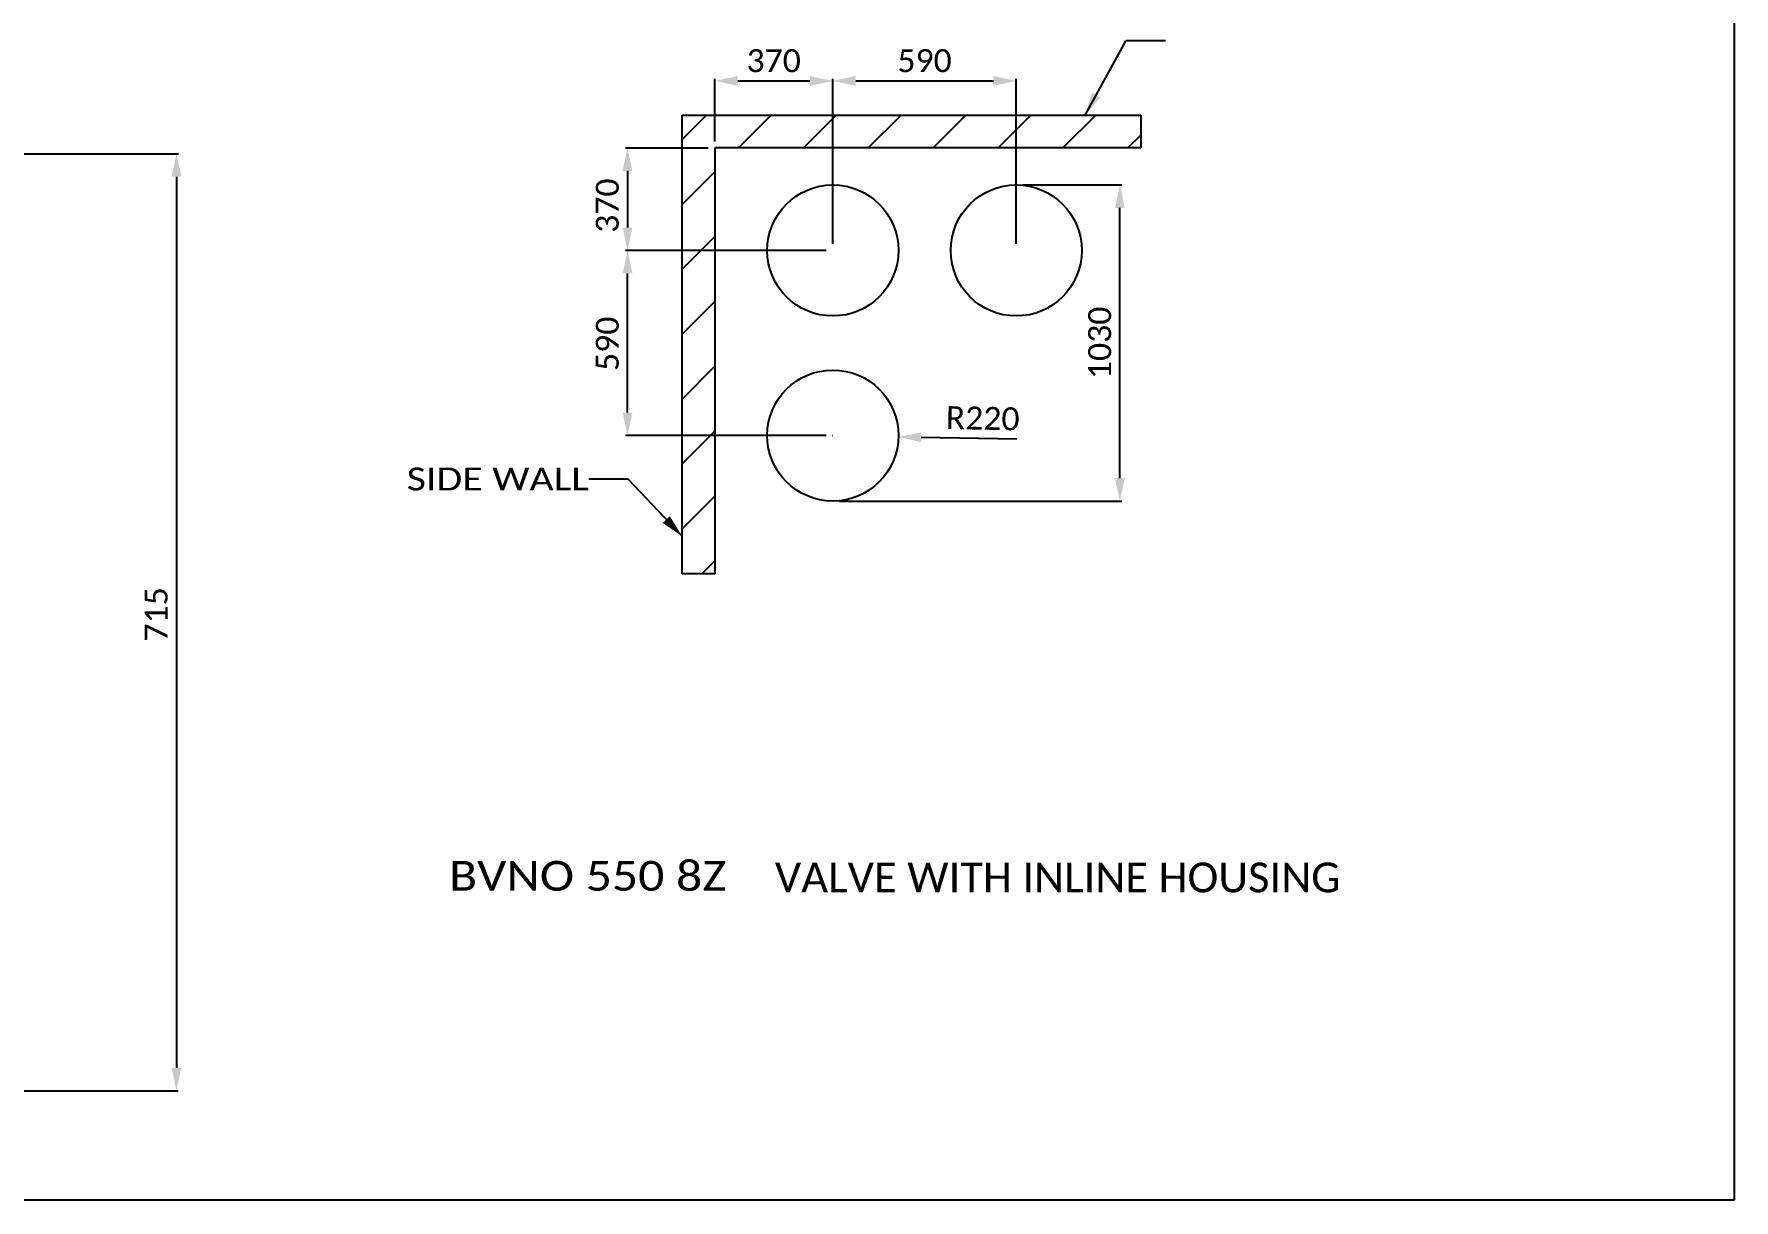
# Model space of a CAD drawing. Header units: millimetres. Extents: x 242 to 4341, y -255 to 3233.
# Drawn here: x 3044 to 4341, y -255 to 635 of the extents above; entities that cross this region are included whole.
import ezdxf
from ezdxf.enums import TextEntityAlignment as Align

# ---------------------------------------------------------------- set-up
doc = ezdxf.new("R2010")
doc.units = ezdxf.units.MM
doc.header["$LTSCALE"] = 115.5
doc.header["$PDMODE"] = 3
doc.header["$PDSIZE"] = 8
doc.layers.get('0').update_dxf_attribs({"linetype": 'CONTINUOUS'})
doc.layers.get('Defpoints').update_dxf_attribs({"linetype": 'CONTINUOUS'})
doc.styles.get("Standard").update_dxf_attribs({"font": 'calibri.ttf'})
doc.dimstyles.new('DIMSTYLE_2', dxfattribs={"dimtxt": 17.5, "dimasz": 17.5, "dimexe": 1.5, "dimexo": 1, "dimgap": 0.875, "dimtad": 1, "dimdsep": 46, "dimtxsty": 'Standard', "dimblk": '_FILLED', "dimblk1": '_FILLED', "dimblk2": '_FILLED', "dimcen": 0.09, "dimazin": 2, "dimtp": 0.01, "dimtm": 0.01, "dimtfac": 1, "dimtofl": 0, "dimtmove": 0, "dimatfit": 3, "dimldrblk": '_FILLED', "dimfxl": 1, "dimtolj": 1, "dimarcsym": 0})
doc.dimstyles.new('DIMSTYLE_4', dxfattribs={"dimtxt": 17.5, "dimasz": 17.5, "dimexe": 1.5, "dimexo": 1, "dimgap": 0.875, "dimtad": 1, "dimlfac": 0.2, "dimdsep": 46, "dimtxsty": 'Standard', "dimblk": '_FILLED', "dimblk1": '_FILLED', "dimblk2": '_FILLED', "dimcen": 0.09, "dimazin": 2, "dimtp": 0.01, "dimtm": 0.01, "dimtfac": 1, "dimtofl": 0, "dimtmove": 0, "dimatfit": 3, "dimldrblk": '_FILLED', "dimfxl": 1, "dimtolj": 1, "dimarcsym": 0})
doc.dimstyles.new('DIMSTYLE_5', dxfattribs={"dimtxt": 17.5, "dimasz": 17.5, "dimexe": 1.5, "dimexo": 1, "dimgap": 0.875, "dimtad": 1, "dimlfac": 0.2, "dimdsep": 46, "dimtxsty": 'Standard', "dimblk": '_FILLED', "dimblk1": '_FILLED', "dimblk2": '_FILLED', "dimcen": 0.09, "dimazin": 2, "dimtp": 0.01, "dimtm": 0.01, "dimtfac": 1, "dimtofl": 0, "dimtmove": 0, "dimatfit": 3, "dimldrblk": '_FILLED', "dimfxl": 1, "dimtolj": 1, "dimarcsym": 0})
doc.dimstyles.get("Standard").update_dxf_attribs({"dimtxt": 17.5, "dimasz": 17.5, "dimexe": 1.5, "dimexo": 1, "dimtad": 1, "dimdsep": 46, "dimtxsty": 'Standard', "dimblk": '_FILLED', "dimblk1": '_FILLED', "dimblk2": '_FILLED', "dimcen": 0.09, "dimazin": 2, "dimtol": 1, "dimtp": 0.01, "dimtm": 0.01, "dimtfac": 1, "dimtofl": 0, "dimtmove": 0, "dimatfit": 3, "dimldrblk": '_FILLED', "dimfxl": 1, "dimtolj": 1, "dimarcsym": 0})

# ---------------------------------------------------------------- blocks, each defined once
blk = doc.blocks.new('_FILLED')
at = {"color": 0, "linetype": 'ByBlock'}
blk.add_solid([(0, 0), (-1, 0.214), (-1, -0.214)], dxfattribs=at)
blk = doc.blocks.new('*D612')
at = {"color": 0, "linetype": 'Continuous', "lineweight": -2}
for p, q in [((2830.4, 543.8), (3154.3, 543.7)), ((3152.8, 526.2), (3152.7, -153.8)), ((2839.8, -171.2), (3154.2, -171.3))]:
    blk.add_line(p, q, dxfattribs=at)
at = {"layer": 'Defpoints', "color": 0}
for p in [(2829.4, 543.8), (2838.8, -171.2), (3152.7, -171.3)]:
    blk.add_point(p, dxfattribs=at)
at = {"color": 0, "linetype": 'ByBlock', "lineweight": -2, "xscale": 17.5, "yscale": 17.5, "zscale": 17.5}
for p, rotation in [((3152.8, 543.7), 89.9898645172077), ((3152.7, -171.3), 269.9898645172077)]:
    blk.add_blockref('_FILLED', p, dxfattribs=dict(at, rotation=rotation))
at = {"color": 0, "insert": (3128.5, 192.2), "char_height": 17.5, "attachment_point": 2, "rotation": 89.9899, "line_spacing_factor": 0.9}
blk.add_mtext('\\A1;{\\A1;715}', dxfattribs=at)
blk = doc.blocks.new('*D669')
at = {"color": 0, "linetype": 'Continuous'}
for p, q in [((3653.4, 328.7), (3653.6, 328.7)), ((3653.5, 328.6), (3653.5, 328.8))]:
    blk.add_line(p, q, dxfattribs=at)
at = {"color": 0, "linetype": 'Continuous', "lineweight": -2}
blk.add_line((3793.9, 325.9), (3721, 327.3), dxfattribs=at)
at = {"layer": 'Defpoints', "color": 0}
for p in [(3653.5, 328.7), (3703.5, 327.7)]:
    blk.add_point(p, dxfattribs=at)
at = {"color": 0, "linetype": 'ByBlock', "lineweight": -2, "xscale": 17.5, "yscale": 17.5, "zscale": 17.5, "rotation": 178.848379244138}
blk.add_blockref('_FILLED', (3703.5, 327.7), dxfattribs=at)
at = {"color": 0, "insert": (3739.9, 351.2), "char_height": 17.5, "attachment_point": 1, "rotation": 358.8484, "line_spacing_factor": 0.9}
blk.add_mtext('\\A1;R220', dxfattribs=at)
blk = doc.blocks.new('*D670')
at = {"color": 0, "linetype": 'Continuous', "lineweight": -2}
for p, q in [((3558.5, 548.1), (3495.4, 548.1)), ((3496.9, 530.6), (3496.9, 487.4)), ((3648.5, 469.9), (3495.4, 469.9))]:
    blk.add_line(p, q, dxfattribs=at)
at = {"layer": 'Defpoints', "color": 0}
for p in [(3559.5, 548.1), (3496.9, 469.9), (3649.5, 469.9)]:
    blk.add_point(p, dxfattribs=at)
at = {"color": 0, "linetype": 'ByBlock', "lineweight": -2, "xscale": 17.5, "yscale": 17.5, "zscale": 17.5}
for p, rotation in [((3496.9, 548.1), 90), ((3496.9, 469.9), 270)]:
    blk.add_blockref('_FILLED', p, dxfattribs=dict(at, rotation=rotation))
at = {"color": 0, "insert": (3472.7, 504.1), "char_height": 17.5, "attachment_point": 2, "rotation": 90, "line_spacing_factor": 0.9}
blk.add_mtext('\\A1;\\A1;370', dxfattribs=at)
blk = doc.blocks.new('*D671')
at = {"color": 0, "linetype": 'Continuous', "lineweight": -2}
for p, q in [((3653.5, 474.9), (3653.5, 600.8)), ((3671, 599.3), (3776, 599.3)), ((3793.5, 474.9), (3793.5, 600.8))]:
    blk.add_line(p, q, dxfattribs=at)
at = {"layer": 'Defpoints', "color": 0}
for p in [(3793.5, 599.3), (3653.5, 473.9), (3793.5, 473.9)]:
    blk.add_point(p, dxfattribs=at)
at = {"color": 0, "linetype": 'ByBlock', "lineweight": -2, "xscale": 17.5, "yscale": 17.5, "zscale": 17.5, "rotation": 180}
blk.add_blockref('_FILLED', (3653.5, 599.3), dxfattribs=at)
at = {"color": 0, "linetype": 'ByBlock', "lineweight": -2, "xscale": 17.5, "yscale": 17.5, "zscale": 17.5}
blk.add_blockref('_FILLED', (3793.5, 599.3), dxfattribs=at)
at = {"color": 0, "insert": (3723.5, 623.5), "char_height": 17.5, "attachment_point": 2, "line_spacing_factor": 0.9}
blk.add_mtext('\\A1;\\A1;590', dxfattribs=at)
blk = doc.blocks.new('*D672')
at = {"color": 0, "linetype": 'Continuous', "lineweight": -2}
for p, q in [((3563.5, 553.1), (3563.5, 600.8)), ((3581, 599.3), (3636, 599.3)), ((3653.5, 474.9), (3653.5, 600.8))]:
    blk.add_line(p, q, dxfattribs=at)
at = {"layer": 'Defpoints', "color": 0}
for p in [(3653.5, 599.3), (3563.5, 552.1), (3653.5, 473.9)]:
    blk.add_point(p, dxfattribs=at)
at = {"color": 0, "linetype": 'ByBlock', "lineweight": -2, "xscale": 17.5, "yscale": 17.5, "zscale": 17.5, "rotation": 180}
blk.add_blockref('_FILLED', (3563.5, 599.3), dxfattribs=at)
at = {"color": 0, "linetype": 'ByBlock', "lineweight": -2, "xscale": 17.5, "yscale": 17.5, "zscale": 17.5}
blk.add_blockref('_FILLED', (3653.5, 599.3), dxfattribs=at)
at = {"color": 0, "insert": (3608.4, 623.5), "char_height": 17.5, "attachment_point": 2, "line_spacing_factor": 0.9}
blk.add_mtext('\\A1;\\A1;370', dxfattribs=at)
blk = doc.blocks.new('*D673')
at = {"color": 0, "linetype": 'Continuous', "lineweight": -2}
for p, q in [((3648.5, 469.9), (3495.4, 469.9)), ((3496.9, 346.2), (3496.9, 452.4)), ((3648.5, 328.7), (3495.4, 328.7))]:
    blk.add_line(p, q, dxfattribs=at)
at = {"layer": 'Defpoints', "color": 0}
for p in [(3496.9, 469.9), (3649.5, 469.9), (3649.5, 328.7)]:
    blk.add_point(p, dxfattribs=at)
at = {"color": 0, "linetype": 'ByBlock', "lineweight": -2, "xscale": 17.5, "yscale": 17.5, "zscale": 17.5}
for p, rotation in [((3496.9, 469.9), 90), ((3496.9, 328.7), 270)]:
    blk.add_blockref('_FILLED', p, dxfattribs=dict(at, rotation=rotation))
at = {"color": 0, "insert": (3472.7, 398.7), "char_height": 17.5, "attachment_point": 2, "rotation": 90, "line_spacing_factor": 0.9}
blk.add_mtext('\\A1;\\A1;590', dxfattribs=at)
blk = doc.blocks.new('*D674')
at = {"color": 0, "linetype": 'Continuous', "lineweight": -2}
for p, q in [((3798.5, 519.9), (3874, 519.9)), ((3872.5, 296.2), (3872.5, 502.4)), ((3658.5, 278.7), (3874, 278.7))]:
    blk.add_line(p, q, dxfattribs=at)
at = {"layer": 'Defpoints', "color": 0}
for p in [(3797.5, 519.9), (3872.5, 519.9), (3657.5, 278.7)]:
    blk.add_point(p, dxfattribs=at)
at = {"color": 0, "linetype": 'ByBlock', "lineweight": -2, "xscale": 17.5, "yscale": 17.5, "zscale": 17.5}
for p, rotation in [((3872.5, 519.9), 90), ((3872.5, 278.7), 270)]:
    blk.add_blockref('_FILLED', p, dxfattribs=dict(at, rotation=rotation))
at = {"color": 0, "insert": (3848.3, 399.4), "char_height": 17.5, "attachment_point": 2, "rotation": 90, "line_spacing_factor": 0.9}
blk.add_mtext('\\A1;\\A1;1030', dxfattribs=at)

msp = doc.modelspace()

# ---------------------------------------------------------------- hatches: boundary and pattern name
h = msp.add_hatch()
h.set_pattern_fill('ANSI31', color=0, style=0, pattern_type=2)
h.set_pattern_definition([(45, (2207.37, -83.49), (-24.7525, 24.7525), [])])
h.paths.add_polyline_path([(3538.463, 223.137), (3538.463, 573.137), (3888.463, 573.137), (3888.463, 548.137), (3563.463, 548.137), (3563.463, 223.137)])

# ---------------------------------------------------------------- linework, layer by layer
at = {"color": 0, "linetype": 'Continuous'}
for p, q in [((4341.04, 1422.999), (4341.04, -254.656)), ((3538.463, 573.137), (3888.463, 573.137)), ((3538.463, 223.137), (3538.463, 573.137)), ((3888.463, 573.137), (3888.463, 548.137)), ((3888.463, 548.137), (3563.463, 548.137)), ((3563.463, 548.137), (3563.463, 223.137)), ((3563.463, 223.137), (3538.463, 223.137)), ((4341.04, -254.656), (2291.28, -254.656))]:
    msp.add_line(p, q, dxfattribs=at)
for centre in [(3653.537, 469.906), (3793.479, 469.906), (3653.537, 328.692)]:
    msp.add_circle(centre, 50, dxfattribs=at)

# ---------------------------------------------------------------- texts
for s, height, width, p, p2 in [('SIDE WALL', 17.5, 1.15941, (3328.408, 286.759), (3467.455, 286.759)), ('BVNO 550 8Z ', 22.75, 1.100467, (3360.7, -18.679), (3581.283, -18.679))]:
    msp.add_text(s, height=height, dxfattribs=dict(at, width=width)).set_placement(p, p2, align=Align.FIT)
msp.add_text('VALVE WITH INLINE HOUSING ', height=22.75, dxfattribs=at).set_placement((3609.308, -19.888), (3609.308, -19.888), align=Align.FIT)

# ---------------------------------------------------------------- dimensions: what is measured, and where the dimension line sits
for base, p1, p2, text, picture, middle in [((3653.537, 599.284), (3563.463, 552.137), (3653.537, 473.906), '\\A1;370', '*D672', (3608.416, 599.284)), ((3793.479, 599.284), (3653.537, 473.906), (3793.479, 473.906), '\\A1;590', '*D671', (3723.526, 599.284))]:
    dim = msp.add_linear_dim(base=base, p1=p1, p2=p2, text=text, dimstyle='DIMSTYLE_5', override={"dimtxsty": 'Standard'}, dxfattribs=at)
    dim.commit()
    dim.dimension.update_dxf_attribs({"geometry": picture, "text_midpoint": middle, "dimtype": 160})
for base, p1, p2, angle, text, dimstyle, picture, middle in [((3496.903, 469.906), (3559.463, 548.137), (3649.537, 469.906), 270, '\\A1;370', 'DIMSTYLE_5', '*D670', (3496.903, 504.09)), ((3152.664, -171.254), (2829.382, 543.803), (2838.767, -171.198), 269.989865, '{\\A1;<>}', 'DIMSTYLE_2', '*D612', (3152.728, 192.221)), ((3872.487, 519.906), (3657.537, 278.692), (3797.479, 519.906), 90, '\\A1;1030', 'DIMSTYLE_5', '*D674', (3872.487, 399.351)), ((3496.903, 469.906), (3649.537, 328.692), (3649.537, 469.906), 90, '\\A1;590', 'DIMSTYLE_5', '*D673', (3496.903, 398.671))]:
    dim = msp.add_linear_dim(base=base, p1=p1, p2=p2, angle=angle, text=text, dimstyle=dimstyle, override={"dimtxsty": 'Standard'}, dxfattribs=at)
    dim.commit()
    dim.dimension.update_dxf_attribs({"geometry": picture, "text_midpoint": middle, "dimtype": 160})
dim = msp.add_radius_dim(center=(3653.537, 328.692), mpoint=(3703.527, 327.687), text='R220', dimstyle='DIMSTYLE_4', override={"dimpost": '<>', "dimtxsty": 'Standard'}, dxfattribs=at)
dim.commit()
dim.dimension.update_dxf_attribs({"geometry": '*D669', "text_midpoint": (3766.45, 338.966)})

# ---------------------------------------------------------------- leaders
for points in [[(3846.024, 573.137), (3877.201, 630.096), (3907.201, 630.096)], [(3538.463, 251.854), (3497.455, 295.509), (3467.455, 295.509)]]:
    msp.add_leader(points, dimstyle='Standard', override={"dimtad": 0}, dxfattribs=at)

doc.saveas('drawing.dxf')
